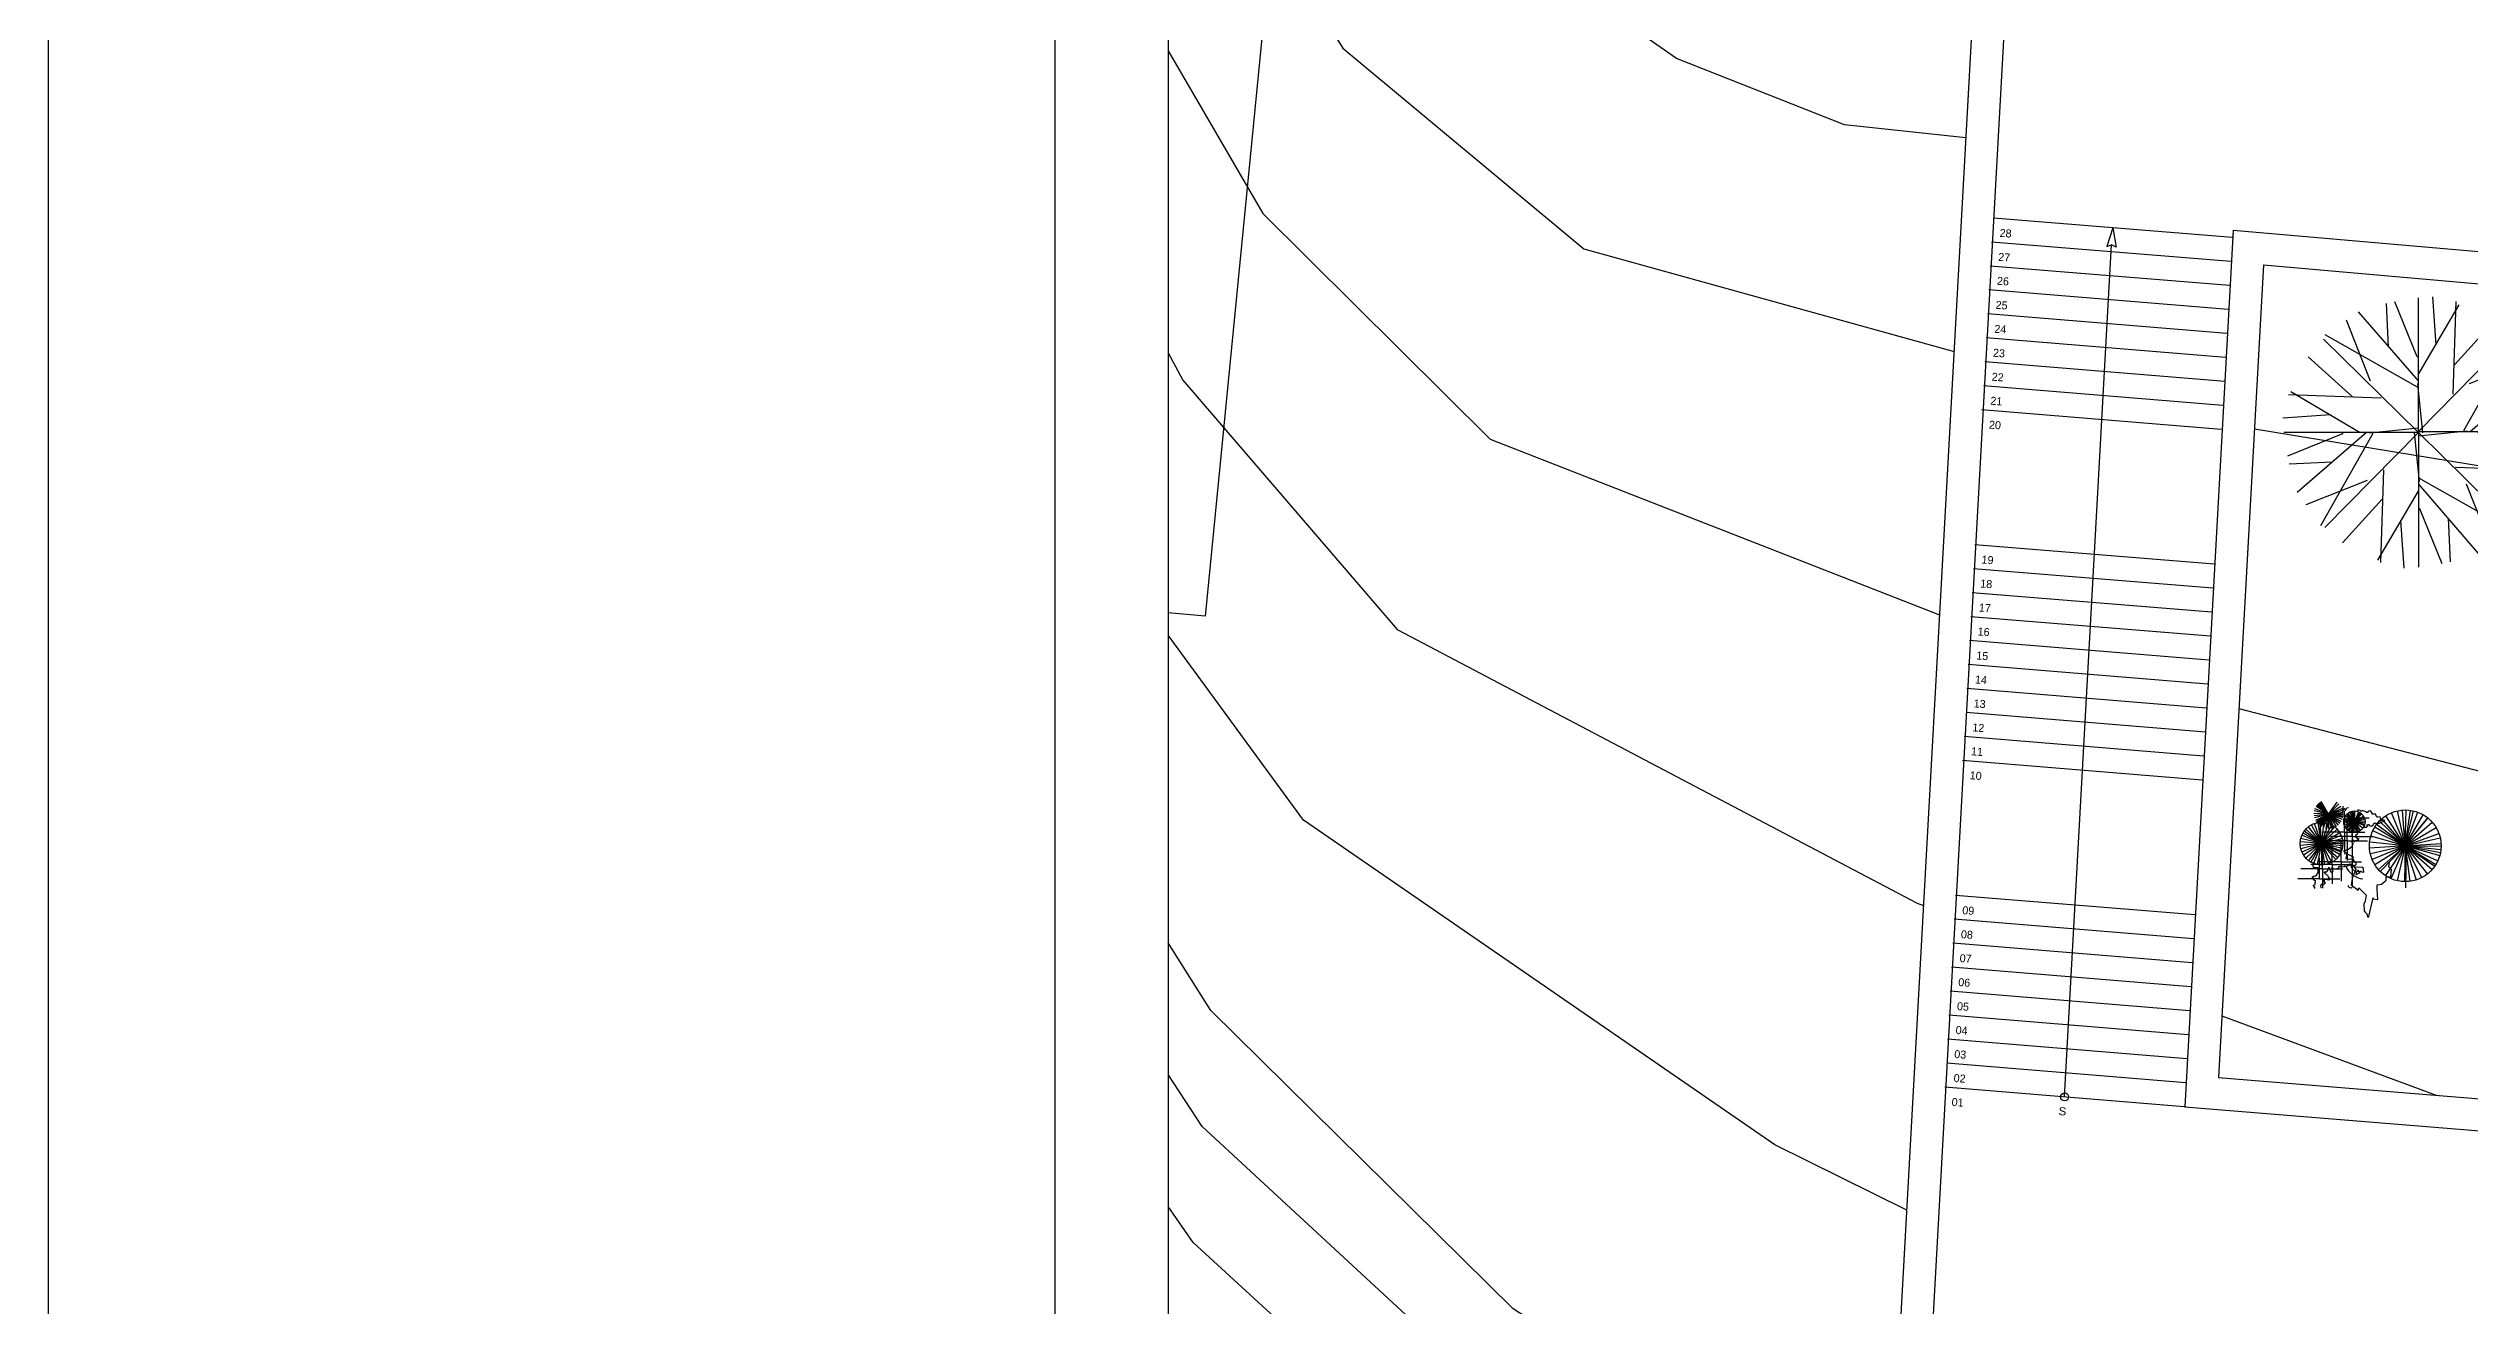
# Model space of a CAD drawing. Header units: millimetres. Extents: x 387 to 811, y 539 to 827.
# Drawn here: x 473.44 to 503.7, y 737.53 to 753.25 of the extents above; entities that cross this region are included whole.
import ezdxf
from ezdxf.enums import TextEntityAlignment as Align

# ---------------------------------------------------------------- set-up
doc = ezdxf.new("R2010")
doc.units = ezdxf.units.MM
for name, color, linetype in [('7', 8, 'Continuous'), ('CORTE_PAPEL', 7, 'Continuous'), ('cuvas de nível', 51, 'Continuous'), ('FORMATO', 6, 'Continuous'), ('LINHA FINA', 8, 'Continuous'), ('MOBILIARIO', 3, 'Continuous'), ('SIMBOLOS', 4, 'Continuous'), ('TEXTO', 4, 'Continuous'), ('vegetação', 112, 'Continuous')]:
    doc.layers.add(name, color=color, linetype=linetype)

# ---------------------------------------------------------------- blocks, each defined once
blk = doc.blocks.new('T2', base_point=(179.8, 122.9))
for p, q in [((179.8, 122.9), (179.8, 182.3)), ((187.6, 161.7), (186.2, 182.7)), ((158.7, 145.5), (148, 172.5)), ((179.8, 145.7), (153.4, 176.3)), ((166.7, 160.7), (165.8, 179.9)), ((179.3, 156.4), (169.4, 180.6)), ((179.7, 148.5), (197.8, 179.2)), ((137.9, 164.1), (179.8, 122.9)), ((179.4, 143), (138.6, 166.1)), ((150.5, 138.9), (131.2, 156.4)), ((179.8, 156.3), (179.3, 156.4)), ((163.4, 138.2), (122.5, 139.6)), ((181.7, 122.9), (179.5, 144.5))]:
    blk.add_line(p, q)
blk = doc.blocks.new('AHUA1PL2')
for p, q in [((-0.371, 1.069), (-0.397, 1.614)), ((-0.014, 0.948), (-0.293, 1.634)), ((-0.002, 0.724), (0.51, 1.595)), ((0, 0), (0, 1.683)), ((0.222, 1.098), (0.183, 1.695)), ((-0.011, 0.569), (-1.166, 1.222)), ((-0.596, 0.641), (-0.899, 1.406)), ((0, 0.645), (-0.746, 1.511)), ((-0.829, 0.453), (-1.376, 0.948)), ((-1.187, 1.166), (0, 0)), ((0, 0.945), (-0.014, 0.948)), ((0.056, -0.001), (-0.007, 0.61)), ((-0.464, 0.432), (-1.622, 0.472))]:
    blk.add_line(p, q)
at = {"xscale": 0.02833333322, "yscale": 0.02833333322, "zscale": 0.02833333322}
for p, rotation in [((0, 0.015), 269.9999999999999), ((0, 0), 89.99999999999999), ((0, 0), 180)]:
    blk.add_blockref('T2', p, dxfattribs=dict(at, rotation=rotation))

msp = doc.modelspace()

# ---------------------------------------------------------------- linework, layer by layer
at = {"color": 2}
msp.add_lwpolyline([(473.443, 826.512), (585.81, 826.512), (585.81, 669.51), (473.443, 669.51)], close=True, dxfattribs=at)
at = {"layer": '7'}
msp.add_polyline3d([(487.437, 756.778, 105.646), (488.911, 756.483, 105.64), (487.901, 746.153, 104.45), (487.437, 746.192, 104.464)], dxfattribs=at)
at = {"layer": 'CORTE_PAPEL', "elevation": 74.516}
msp.add_lwpolyline([(486.021, 684.72), (570.121, 684.72), (570.121, 812.115), (486.021, 812.115)], close=True, dxfattribs=at)
at = {"layer": 'cuvas de nível'}
for points in [[(497.408, 752.131, 106), (495.891, 752.293, 106), (493.791, 753.123, 106), (489.511, 756.103, 106), (488.541, 758.393, 106), (487.961, 761.893, 106), (487.437, 763.021, 106)], [(487.437, 757.091, 105), (487.571, 756.533, 105), (489.621, 753.253, 105), (492.631, 750.743, 105), (497.261, 749.46, 105)], [(487.437, 753.216, 104), (488.621, 751.183, 104), (491.461, 748.363, 104), (497.079, 746.167, 104)], [(487.437, 749.443, 103), (487.621, 749.103, 103), (490.301, 745.983, 103), (496.801, 742.563, 103), (496.879, 742.534, 103)], [(501.014, 748.495, 105), (508.341, 747.293, 105), (516.401, 746.053, 105), (522.947, 744.954, 105)], [(496.669, 738.725, 102), (495.021, 739.543, 102), (489.131, 743.603, 102), (487.437, 745.912, 102)], [(500.821, 744.998, 104), (506.061, 743.633, 104), (513.701, 741.943, 104), (521.301, 740.133, 104), (522.947, 739.106, 104)], [(496.434, 734.465, 101), (491.751, 737.493, 101), (487.971, 741.223, 101), (487.437, 742.069, 101)], [(500.609, 741.154, 103), (503.285, 740.163, 103)], [(496.346, 732.878, 100), (492.341, 735.633, 100), (487.861, 739.773, 100), (487.437, 740.424, 100)], [(496.257, 731.259, 99), (492.161, 734.273, 99), (487.751, 738.323, 99), (487.437, 738.771, 99)]]:
    msp.add_polyline3d(points, dxfattribs=at)
at = {"layer": 'FORMATO', "elevation": 74.516}
msp.add_lwpolyline([(487.437, 693.215), (568.705, 693.215), (568.705, 810.699), (487.437, 810.699)], close=True, dxfattribs=at)
at = {"layer": 'LINHA FINA'}
for p, q in [((500.737, 750.883, 113.274), (497.754, 751.127, 113.274)), ((500.72, 750.583, 113.274), (497.729, 750.828, 113.274)), ((500.704, 750.283, 113.274), (497.713, 750.528, 113.274)), ((500.687, 749.984, 113.274), (497.696, 750.229, 113.274)), ((500.671, 749.684, 113.274), (497.68, 749.929, 113.274)), ((500.654, 749.385, 113.274), (497.663, 749.629, 113.274)), ((500.645, 749.084, 113.274), (497.646, 749.33, 113.274)), ((500.621, 748.785, 113.274), (497.63, 749.03, 113.274)), ((500.597, 748.486, 113.274), (497.605, 748.731, 113.274)), ((500.511, 746.8, 110.73), (497.52, 747.044, 110.73)), ((500.495, 746.5, 110.73), (497.504, 746.745, 110.73)), ((500.478, 746.2, 110.73), (497.487, 746.445, 110.73)), ((500.462, 745.901, 110.73), (497.471, 746.145, 110.73)), ((500.445, 745.601, 110.73), (497.454, 745.846, 110.73)), ((500.429, 745.301, 110.73), (497.438, 745.546, 110.73)), ((500.412, 745.002, 110.73), (497.421, 745.246, 110.73)), ((500.404, 744.701, 110.73), (497.413, 744.946, 110.73)), ((500.379, 744.402, 110.73), (497.388, 744.647, 110.73)), ((500.363, 744.103, 110.73), (497.364, 744.348, 110.73)), ((500.27, 742.417, 54), (497.279, 742.661, 54)), ((500.253, 742.117, 54), (497.262, 742.362, 54)), ((500.237, 741.817, 54), (497.245, 742.062, 54)), ((500.22, 741.518, 54), (497.229, 741.763, 54)), ((500.203, 741.218, 54), (497.212, 741.463, 54)), ((500.187, 740.918, 54), (497.196, 741.163, 54)), ((500.17, 740.619, 54), (497.179, 740.864, 54)), ((500.154, 740.319, 54), (497.171, 740.563, 54)), ((500.137, 740.02, 54), (497.146, 740.264, 54))]:
    msp.add_line(p, q, dxfattribs=at)
at = {"layer": 'MOBILIARIO'}
for p, q in [((497.947, 754.633, 114.794), (496.46, 727.681, 99.147)), ((497.517, 754.1, 114.471), (496.074, 727.955, 99.293)), ((500.75, 750.976, 114.547), (500.145, 740.019, 108.186)), ((500.75, 750.977, 54), (522.947, 749.035, 54)), ((501.126, 750.542, 114.307), (500.566, 740.386, 108.412)), ((501.126, 750.542, 114.307), (522.947, 748.633, 54)), ((500.566, 740.386, 54), (522.947, 738.555, 54)), ((500.145, 740.019, 54), (522.948, 738.16, 20.588))]:
    msp.add_line(p, q, dxfattribs=at)
at = {"layer": 'SIMBOLOS', "elevation": 112.108}
for points in [[(499.244, 751.004), (499.168, 750.771), (499.229, 750.791)], [(499.244, 751.004), (499.287, 750.762), (499.229, 750.791)]]:
    msp.add_lwpolyline(points, dxfattribs=at)
at = {"layer": 'SIMBOLOS'}
msp.add_circle((498.642, 740.142, 54), 0.05, dxfattribs=at)
at = {"layer": 'TEXTO'}
msp.add_line((498.642, 740.142, 54), (499.229, 750.791, 112.108), dxfattribs=at)
at = {"layer": 'vegetação'}
for p, q in [((501.941, 743.677, 54), (501.823, 743.817, 54)), ((501.941, 743.677, 54), (501.835, 743.826, 54)), ((501.941, 743.677, 54), (501.848, 743.835, 54)), ((501.941, 743.677, 54), (502.05, 743.825, 54)), ((501.941, 743.677, 54), (502.071, 743.807, 54)), ((501.853, 743.308, 54), (501.689, 743.518, 54)), ((501.853, 743.308, 54), (501.726, 743.543, 54)), ((501.941, 743.677, 54), (501.758, 743.685, 54)), ((501.941, 743.677, 54), (501.76, 743.654, 54)), ((501.941, 743.677, 54), (501.763, 743.72, 54)), ((501.941, 743.677, 54), (501.764, 743.63, 54)), ((501.853, 743.308, 54), (501.766, 743.56, 54)), ((501.941, 743.677, 54), (501.771, 743.744, 54)), ((501.941, 743.677, 54), (501.777, 743.597, 54)), ((501.941, 743.677, 54), (501.784, 743.771, 54)), ((501.941, 743.677, 54), (501.788, 743.578, 54)), ((501.941, 743.677, 54), (501.789, 743.78, 54)), ((501.941, 743.677, 54), (501.797, 743.565, 54)), ((501.941, 743.677, 54), (501.799, 743.793, 54)), ((501.853, 743.308, 54), (501.809, 743.571, 54)), ((501.941, 743.677, 54), (501.81, 743.805, 54)), ((501.941, 743.677, 54), (501.812, 743.548, 54)), ((501.941, 743.677, 54), (501.826, 743.535, 54)), ((501.853, 743.308, 54), (501.837, 743.574, 54)), ((501.941, 743.677, 54), (501.846, 743.521, 54)), ((501.853, 743.308, 54), (501.885, 743.573, 54)), ((501.853, 743.308, 54), (501.94, 743.56, 54)), ((501.853, 743.308, 54), (501.98, 743.543, 54)), ((501.853, 743.308, 54), (502.017, 743.518, 54)), ((501.941, 743.677, 54), (501.875, 743.507, 54)), ((501.941, 743.677, 54), (501.907, 743.498, 54)), ((501.941, 743.677, 54), (501.94, 743.495, 54)), ((501.941, 743.677, 54), (502.095, 743.777, 54)), ((501.941, 743.677, 54), (502.095, 743.777, 54)), ((501.941, 743.677, 54), (502.11, 743.748, 54)), ((501.941, 743.677, 54), (502.118, 743.725, 54)), ((501.941, 743.677, 54), (502.123, 743.7, 54)), ((501.941, 743.677, 54), (502.124, 743.684, 54)), ((501.941, 743.677, 54), (502.06, 743.539, 54)), ((501.941, 743.677, 54), (502.034, 743.52, 54)), ((501.941, 743.677, 54), (502.112, 743.612, 54)), ((501.941, 743.677, 54), (502.098, 743.584, 54)), ((501.941, 743.677, 54), (502.083, 743.562, 54)), ((501.941, 743.677, 54), (502.083, 743.562, 54)), ((501.941, 743.677, 54), (502.122, 743.651, 54)), ((501.941, 743.677, 54), (502.124, 743.67, 54)), ((501.941, 743.677, 54), (502.12, 743.64, 54)), ((501.941, 743.677, 54), (501.972, 743.497, 54)), ((501.941, 743.677, 54), (501.988, 743.501, 54)), ((501.941, 743.677, 54), (502.004, 743.506, 54)), ((502.264, 743.584, 54), (502.131, 743.592, 54)), ((502.264, 743.584, 54), (502.131, 743.579, 54)), ((502.264, 743.584, 54), (502.133, 743.609, 54)), ((502.264, 743.584, 54), (502.133, 743.562, 54)), ((502.264, 743.584, 54), (502.139, 743.539, 54)), ((502.14, 743.451, 54), (502.14, 743.712, 54)), ((502.264, 743.584, 54), (502.14, 743.632, 54)), ((502.264, 743.584, 54), (502.149, 743.517, 54)), ((502.264, 743.584, 54), (502.15, 743.654, 54)), ((502.264, 743.584, 54), (502.163, 743.497, 54)), ((502.264, 743.584, 54), (502.164, 743.673, 54)), ((502.173, 743.342, 54), (502.173, 743.602, 54)), ((502.449, 743.628, 54), (502.18, 743.628, 54)), ((502.264, 743.584, 54), (502.18, 743.481, 54)), ((502.264, 743.584, 54), (502.18, 743.481, 54)), ((502.264, 743.584, 54), (502.182, 743.689, 54)), ((502.264, 743.584, 54), (502.2, 743.467, 54)), ((502.264, 743.584, 54), (502.205, 743.704, 54)), ((502.264, 743.584, 54), (502.222, 743.458, 54)), ((502.264, 743.584, 54), (502.226, 743.712, 54)), ((502.234, 743.72, 54), (502.234, 742.794, 54)), ((502.235, 743.399, 54), (502.235, 743.659, 54)), ((502.264, 743.584, 54), (502.245, 743.452, 54)), ((502.264, 743.584, 54), (502.248, 743.717, 54)), ((502.264, 743.584, 54), (502.27, 743.718, 54)), ((502.264, 743.584, 54), (502.318, 743.707, 54)), ((502.264, 743.584, 54), (502.332, 743.699, 54)), ((502.264, 743.584, 54), (502.35, 743.686, 54)), ((502.264, 743.584, 54), (502.357, 743.68, 54)), ((502.264, 743.584, 54), (502.379, 743.653, 54)), ((502.264, 743.584, 54), (502.385, 743.641, 54)), ((502.264, 743.584, 54), (502.393, 743.619, 54)), ((502.264, 743.584, 54), (502.393, 743.619, 54)), ((502.264, 743.584, 54), (502.397, 743.595, 54)), ((502.264, 743.584, 54), (502.397, 743.568, 54)), ((502.264, 743.584, 54), (502.389, 743.536, 54)), ((502.264, 743.584, 54), (502.392, 743.548, 54)), ((502.264, 743.584, 54), (502.269, 743.451, 54)), ((502.264, 743.584, 54), (502.293, 743.454, 54)), ((502.264, 743.584, 54), (502.371, 743.505, 54)), ((502.264, 743.584, 54), (502.337, 743.472, 54)), ((502.264, 743.584, 54), (502.316, 743.461, 54)), ((502.264, 743.584, 54), (502.337, 743.472, 54)), ((502.9, 743.281, 54), (502.518, 743.514, 54)), ((502.9, 743.281, 54), (502.54, 743.547, 54)), ((502.9, 743.281, 54), (502.577, 743.591, 54)), ((502.9, 743.281, 54), (502.608, 743.62, 54)), ((502.9, 743.281, 54), (502.656, 743.657, 54)), ((502.9, 743.281, 54), (502.728, 743.694, 54)), ((502.9, 743.281, 54), (502.804, 743.718, 54)), ((502.9, 743.281, 54), (502.864, 743.727, 54)), ((502.9, 743.281, 54), (502.91, 743.729, 54)), ((502.9, 743.281, 54), (502.964, 743.724, 54)), ((502.9, 743.281, 54), (503.004, 743.717, 54)), ((502.9, 743.281, 54), (503.055, 743.701, 54)), ((502.9, 743.281, 54), (503.122, 743.67, 54)), ((502.9, 743.281, 54), (503.183, 743.629, 54)), ((502.9, 743.281, 54), (503.183, 743.628, 54)), ((502.9, 743.281, 54), (503.237, 743.577, 54)), ((502.9, 743.281, 54), (503.287, 743.508, 54)), ((501.853, 743.308, 54), (501.587, 743.33, 54)), ((501.853, 743.308, 54), (501.587, 743.286, 54)), ((501.853, 743.308, 54), (501.594, 743.373, 54)), ((501.853, 743.308, 54), (501.594, 743.242, 54)), ((501.853, 743.308, 54), (501.608, 743.415, 54)), ((501.853, 743.308, 54), (501.608, 743.201, 54)), ((501.853, 743.308, 54), (501.622, 743.441, 54)), ((501.853, 743.308, 54), (501.629, 743.162, 54)), ((501.853, 743.308, 54), (501.635, 743.462, 54)), ((501.853, 743.308, 54), (501.657, 743.489, 54)), ((501.853, 743.308, 54), (501.657, 743.127, 54)), ((501.853, 743.308, 54), (501.689, 743.097, 54)), ((501.853, 743.308, 54), (501.719, 743.077, 54)), ((501.853, 743.308, 54), (501.751, 743.061, 54)), ((501.853, 743.308, 54), (501.797, 743.047, 54)), ((501.853, 743.308, 54), (501.797, 743.047, 54)), ((501.853, 743.308, 54), (502.049, 743.489, 54)), ((501.853, 743.308, 54), (502.08, 743.448, 54)), ((501.853, 743.308, 54), (502.097, 743.415, 54)), ((501.853, 743.308, 54), (502.112, 743.373, 54)), ((501.853, 743.308, 54), (502.118, 743.335, 54)), ((501.853, 743.308, 54), (502.12, 743.312, 54)), ((501.853, 743.308, 54), (502.114, 743.252, 54)), ((501.853, 743.308, 54), (502.119, 743.286, 54)), ((501.853, 743.308, 54), (501.94, 743.055, 54)), ((501.853, 743.308, 54), (501.98, 743.073, 54)), ((501.853, 743.308, 54), (502.056, 743.135, 54)), ((501.853, 743.308, 54), (502.031, 743.109, 54)), ((501.853, 743.308, 54), (502.097, 743.201, 54)), ((501.853, 743.308, 54), (502.084, 743.174, 54)), ((501.853, 743.308, 54), (502.084, 743.174, 54)), ((501.853, 743.308, 54), (502.104, 743.217, 54)), ((501.853, 743.308, 54), (501.853, 743.041, 54)), ((501.853, 743.308, 54), (501.892, 743.044, 54)), ((501.864, 742.994, 54), (501.864, 743.254, 54)), ((502.14, 743.451, 54), (501.871, 743.451, 54)), ((502.173, 743.342, 54), (501.905, 743.342, 54)), ((502.235, 743.399, 54), (501.966, 743.399, 54)), ((501.987, 743.047, 54), (501.987, 743.307, 54)), ((502.097, 743.08, 54), (502.097, 743.34, 54)), ((502.14, 743.451, 54), (502.14, 743.209, 54)), ((502.14, 743.451, 54), (502.393, 743.451, 54)), ((502.173, 743.342, 54), (502.427, 743.342, 54)), ((502.173, 743.342, 54), (502.173, 743.099, 54)), ((502.235, 743.399, 54), (502.489, 743.399, 54)), ((502.235, 743.399, 54), (502.235, 743.156, 54)), ((502.9, 743.281, 54), (502.453, 743.253, 54)), ((502.9, 743.281, 54), (502.455, 743.327, 54)), ((502.9, 743.281, 54), (502.464, 743.18, 54)), ((502.9, 743.281, 54), (502.468, 743.4, 54)), ((502.9, 743.281, 54), (502.486, 743.11, 54)), ((502.9, 743.281, 54), (502.494, 743.47, 54)), ((502.9, 743.281, 54), (502.52, 743.044, 54)), ((502.9, 743.281, 54), (502.564, 742.984, 54)), ((502.9, 743.281, 54), (502.588, 742.959, 54)), ((502.9, 743.281, 54), (502.651, 742.909, 54)), ((502.9, 743.281, 54), (502.721, 742.87, 54)), ((502.9, 743.281, 54), (502.797, 742.844, 54)), ((502.9, 743.281, 54), (502.797, 742.844, 54)), ((502.9, 743.281, 54), (502.891, 742.833, 54)), ((502.9, 743.281, 54), (503.321, 743.435, 54)), ((502.9, 743.281, 54), (503.337, 743.381, 54)), ((502.9, 743.281, 54), (503.348, 743.308, 54)), ((502.9, 743.281, 54), (503.105, 742.882, 54)), ((502.9, 743.281, 54), (503.27, 743.027, 54)), ((502.9, 743.281, 54), (503.283, 743.048, 54)), ((502.9, 743.281, 54), (503.236, 742.983, 54)), ((502.9, 743.281, 54), (503.283, 743.048, 54)), ((502.9, 743.281, 54), (503.177, 742.928, 54)), ((502.9, 743.281, 54), (503.307, 743.092, 54)), ((502.9, 743.281, 54), (503.332, 743.161, 54)), ((502.9, 743.281, 54), (503.037, 742.854, 54)), ((502.9, 743.281, 54), (503.346, 743.234, 54)), ((502.9, 743.281, 54), (503.341, 743.197, 54)), ((502.9, 743.281, 54), (503.349, 743.277, 54)), ((502.9, 743.281, 54), (502.957, 742.836, 54)), ((501.864, 742.994, 54), (501.595, 742.994, 54)), ((501.987, 743.047, 54), (501.719, 743.047, 54)), ((501.826, 742.87, 54), (501.826, 743.131, 54)), ((502.097, 743.08, 54), (501.828, 743.08, 54)), ((501.864, 742.994, 54), (502.118, 742.994, 54)), ((501.864, 742.994, 54), (501.864, 742.752, 54)), ((501.987, 743.047, 54), (501.987, 742.804, 54)), ((501.987, 743.047, 54), (502.241, 743.047, 54)), ((502.097, 743.08, 54), (502.097, 742.837, 54)), ((502.097, 743.08, 54), (502.351, 743.08, 54)), ((502.907, 742.754, 54), (502.917, 743.191, 54)), ((501.826, 742.87, 54), (501.557, 742.87, 54)), ((501.826, 742.87, 54), (502.08, 742.87, 54))]:
    msp.add_line(p, q, dxfattribs=at)
at = {"layer": 'vegetação', "elevation": 54}
for points in [[(502.121, 743.775), (502.116, 743.694), (502.13, 743.751), (502.144, 743.737), (502.144, 743.723), (502.154, 743.728), (502.168, 743.756), (502.168, 743.756), (502.187, 743.761), (502.192, 743.761)], [(502.382, 743.513), (502.416, 743.513), (502.425, 743.518), (502.425, 743.537), (502.425, 743.542), (502.449, 743.547), (502.458, 743.532), (502.477, 743.528), (502.501, 743.547), (502.501, 743.551), (502.506, 743.561), (502.525, 743.57), (502.525, 743.57), (502.539, 743.551), (502.563, 743.566), (502.577, 743.566), (502.611, 743.58), (502.639, 743.589), (502.644, 743.599), (502.615, 743.599), (502.601, 743.599), (502.596, 743.609), (502.587, 743.642), (502.558, 743.637), (502.549, 743.637), (502.544, 743.637), (502.53, 743.67), (502.525, 743.68), (502.506, 743.675), (502.506, 743.675), (502.487, 743.675), (502.487, 743.689), (502.468, 743.713), (502.454, 743.718), (502.435, 743.709), (502.43, 743.699), (502.363, 743.723), (502.358, 743.713), (502.344, 743.713), (502.335, 743.723), (502.306, 743.732), (502.306, 743.718)], [(502.406, 743.709), (502.406, 743.705), (502.408, 743.705), (502.411, 743.705), (502.413, 743.705), (502.414, 743.704), (502.415, 743.703), (502.417, 743.702), (502.421, 743.7), (502.422, 743.7), (502.428, 743.699), (502.432, 743.703), (502.432, 743.704), (502.436, 743.709)], [(501.854, 742.751), (501.85, 742.761), (501.845, 742.77), (501.85, 742.799), (501.864, 742.808), (501.878, 742.794), (501.902, 742.818), (501.888, 742.828), (501.888, 742.856), (501.902, 742.866), (501.945, 742.856), (501.959, 742.87), (501.949, 742.88), (501.94, 742.894), (501.93, 742.908), (501.916, 742.918), (501.892, 742.942), (501.892, 742.956), (501.921, 742.956), (501.94, 742.994), (501.945, 743.013), (501.964, 742.961), (501.983, 742.942), (501.997, 742.97), (501.983, 742.985), (501.983, 743.004), (502.016, 742.994), (502.035, 742.994), (502.073, 743.009), (502.073, 743.028), (502.092, 743.023), (502.135, 743.018), (502.144, 743.028), (502.159, 743.023), (502.197, 743.037), (502.206, 743.061), (502.235, 742.994), (502.273, 742.961), (502.292, 742.956), (502.282, 742.923), (502.335, 742.947), (502.297, 742.97), (502.382, 742.951), (502.373, 743.009), (502.268, 743.013), (502.254, 743.028), (502.287, 743.047), (502.287, 743.07), (502.278, 743.075), (502.263, 743.075), (502.263, 743.094), (502.254, 743.104), (502.235, 743.118), (502.206, 743.109), (502.159, 743.118), (502.163, 743.132), (502.178, 743.185), (502.168, 743.189), (502.154, 743.199), (502.135, 743.204), (502.135, 743.223), (502.159, 743.228), (502.192, 743.237), (502.235, 743.275), (502.254, 743.309), (502.235, 743.318), (502.23, 743.337), (502.244, 743.351), (502.268, 743.342), (502.32, 743.361), (502.292, 743.38), (502.282, 743.389), (502.282, 743.409), (502.282, 743.409), (502.282, 743.418), (502.306, 743.432), (502.301, 743.447)], [(501.763, 742.751), (501.773, 742.761), (501.764, 742.766), (501.754, 742.785), (501.754, 742.789), (501.773, 742.799), (501.773, 742.823), (501.778, 742.837), (501.759, 742.851), (501.754, 742.856), (501.754, 742.87), (501.74, 742.885), (501.74, 742.894), (501.778, 742.904), (501.792, 742.913), (501.811, 742.947), (501.811, 743.004), (501.792, 743.004), (501.764, 743.009), (501.754, 743.009), (501.75, 743.028), (501.75, 743.032), (501.75, 743.042), (501.75, 743.051)], [(502.134, 743.185), (502.183, 743.176), (502.248, 743.143), (502.239, 743.094), (502.232, 743.055), (502.28, 742.985), (502.242, 742.891), (502.223, 742.793), (502.312, 742.725), (502.318, 742.755), (502.413, 742.666), (502.398, 742.587), (502.381, 742.55), (502.386, 742.468), (502.394, 742.456), (502.42, 742.431), (502.432, 742.388), (502.444, 742.396), (502.498, 742.629), (502.496, 742.62), (502.555, 742.609), (502.549, 742.742), (502.549, 742.793), (502.601, 742.803), (502.662, 742.853), (502.659, 742.894), (502.72, 742.893), (502.727, 742.983), (502.693, 743.019), (502.704, 743.078)]]:
    msp.add_lwpolyline(points, dxfattribs=at)
at = {"layer": 'vegetação'}
for centre, radius in [((501.853, 743.308, 54), 0.267), ((502.264, 743.584, 54), 0.133), ((502.9, 743.281, 54), 0.448)]:
    msp.add_circle(centre, radius, dxfattribs=at)
for centre, radius, start, end in [((502.435, 743.534, 54), 0.0104, 69.3864, 212.4939), ((502.441, 743.55, 54), 0.00712, 249.3864, 352.6024), ((502.147, 743.211, 54), 0.0118, 155.5027, 254.8456), ((502.249, 743.33, 54), 0.0197, 119.0097, 219.1083), ((502.248, 743.332, 54), 0.0177, 347.8659, 119.0097), ((502.298, 743.41, 54), 0.0161, 96.6816, 198.4392), ((502.31, 743.366, 54), 0.00951, 262.3863, 55.1594), ((501.91, 742.943, 54), 0.0141, 100.309, 238.7331), ((501.992, 742.991, 54), 0.0112, 43.5466, 223.0514), ((502.146, 743.02, 54), 0.00811, 57.2283, 172.375), ((502.391, 743.118, 54), 0.25, 200.1038, 265.4803), ((502.174, 743.126, 54), 0.0109, 137.8314, 272.8072), ((502.205, 743.047, 54), 0.00697, 18.2346, 193.6927), ((502.267, 743.025, 54), 0.00867, 96.4086, 263.5914), ((502.27, 743.081, 54), 0.00683, 145.8772, 315.4756), ((502.281, 742.95, 54), 0.00988, 309.13, 75.8986), ((502.292, 742.931, 54), 0.0076, 190.177, 334.616), ((502.315, 742.965, 54), 0.00698, 67.2483, 268.5908), ((502.348, 742.973, 54), 0.0154, 199.5623, 303.5259), ((502.362, 742.997, 54), 0.0137, 352.1428, 114.0509), ((501.751, 742.888, 54), 0.00929, 59.7533, 222.9947), ((501.768, 742.834, 54), 0.0119, 295.5153, 107.1789), ((501.905, 742.846, 54), 0.0195, 59.0874, 210.9821), ((502.218, 742.788, 54), 0.0328, 184.5481, 308.6451)]:
    msp.add_arc(centre, radius, start, end, dxfattribs=at)

# ---------------------------------------------------------------- block references
msp.add_blockref('AHUA1PL2', (503.063, 748.446, 106), dxfattribs=at)

# ---------------------------------------------------------------- texts
at = {"layer": 'SIMBOLOS', "width": 1.1}
msp.add_text('S', height=0.1, rotation=355, dxfattribs=at).set_placement((498.611, 739.913, 54), align=Align.CENTER)
at = {"layer": 'TEXTO'}
for s, p in [('28', (497.905, 750.938, 113.274)), ('27', (497.888, 750.638, 113.274)), ('26', (497.872, 750.339, 113.274)), ('25', (497.855, 750.039, 113.274)), ('24', (497.839, 749.739, 113.274)), ('23', (497.822, 749.44, 113.274)), ('22', (497.806, 749.14, 113.274)), ('21', (497.789, 748.84, 113.274)), ('20', (497.772, 748.541, 113.274)), ('19', (497.679, 746.855, 110.73)), ('18', (497.663, 746.555, 110.73)), ('17', (497.646, 746.255, 110.73)), ('16', (497.63, 745.956, 110.73)), ('15', (497.613, 745.656, 110.73)), ('14', (497.597, 745.356, 110.73)), ('13', (497.58, 745.057, 110.73)), ('12', (497.564, 744.757, 110.73)), ('11', (497.547, 744.458, 110.73)), ('10', (497.531, 744.158, 110.73)), ('09', (497.438, 742.472, 54)), ('08', (497.421, 742.172, 54)), ('07', (497.405, 741.873, 54)), ('06', (497.388, 741.573, 54)), ('05', (497.372, 741.273, 54)), ('04', (497.355, 740.974, 54)), ('03', (497.338, 740.674, 54)), ('02', (497.33, 740.374, 54)), ('01', (497.305, 740.075, 54))]:
    msp.add_text(s, height=0.1, rotation=356, dxfattribs=at).set_placement(p, align=Align.MIDDLE_CENTER)

doc.saveas('drawing.dxf')
